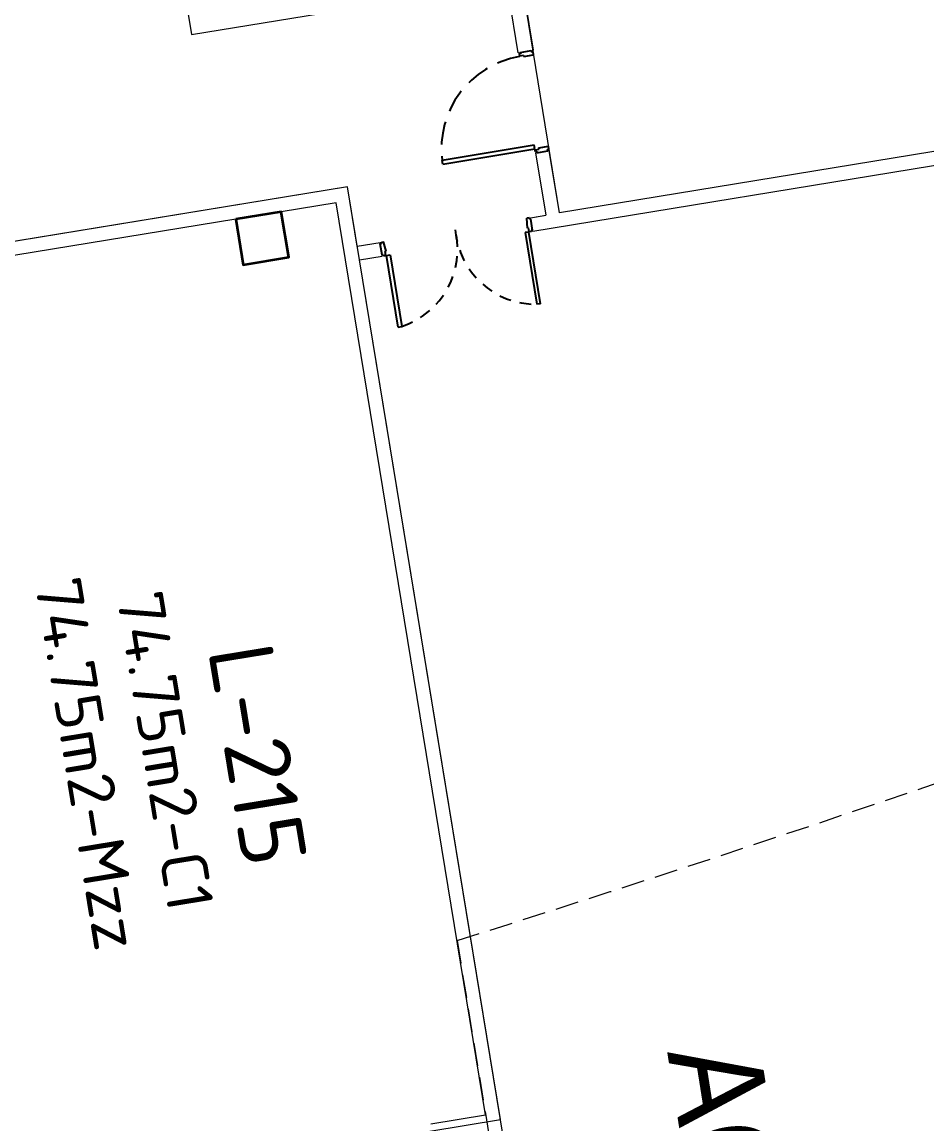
# Model space of a CAD drawing. Header units: metres. Extents: x 2 to 659295185, y -28 to 1124222152.
# Drawn here: x 655630.86 to 655640.64, y 1126327.96 to 1126339.88 of the extents above; entities that cross this region are included whole.
import ezdxf
from ezdxf.enums import TextEntityAlignment as Align

# ---------------------------------------------------------------- set-up
doc = ezdxf.new("R2010")
doc.units = ezdxf.units.M
doc.header["$MEASUREMENT"] = 0
for name, pattern in [('CCSM_C1_CUERPO EL$0$CONTINUA', [0]), ('CCSM_C1_CUERPO EL$0$DASHED', [0.75, 0.5, -0.25]), ('CCSM_C1_CUERPO EL$0$HIDDEN2', [0.1875, 0.125, -0.0625]), ('CCSM_XREF ESTRUCTURA15$0$RAYITAS', [0.375, 0.25, -0.125]), ('DASHDOT', [1, 0.5, -0.25, 0, -0.25])]:
    doc.linetypes.add(name, pattern=pattern)
doc.layers.get('0').update_dxf_attribs({"linetype": 'CONTINUOUS'})
for name, color, linetype in [('CCSM_C1_CUERPO EL$0$A-AREAS COMERCIALES', 151, 'CONTINUOUS'), ('CCSM_C1_CUERPO EL$0$A-LOCAL ID', 7, 'CONTINUOUS'), ('CCSM_C1_CUERPO EL$0$A-PARED', 2, 'CCSM_C1_CUERPO EL$0$CONTINUA'), ('CCSM_C1_CUERPO EL$0$A-PUERTA', 5, 'CCSM_C1_CUERPO EL$0$CONTINUA'), ('CCSM_C1_CUERPO EL$0$ID_AREA EXACTA', 7, 'CONTINUOUS'), ('CCSM_C1_CUERPO EL$0$ID_Nº LOCAL', 7, 'CONTINUOUS'), ('CCSM_C1_CUERPO EL$0$ID_RUBRO', 7, 'CONTINUOUS'), ('CCSM_XREF ESTRUCTURA15$0$E-PROYECCION TECHO', 9, 'CCSM_XREF ESTRUCTURA15$0$RAYITAS')]:
    doc.layers.add(name, color=color, linetype=linetype)
for name, color, linetype, lineweight in [('CCSM_XREF ESTRUCTURA15$0$E-CA-COLUMNA', 2, 'CONTINUOUS', 35), ('CCSM_XREF ESTRUCTURA15$0$E-CE-COLUMNA', 2, 'CONTINUOUS', 35), ('LOCALES ASIGNADOS', 41, 'DASHDOT', 0)]:
    doc.layers.add(name, color=color, linetype=linetype, lineweight=lineweight)
doc.styles.add('CCSM_C1_CUERPO EL$0$ROMANS', font='romans__.ttf')
doc.styles.add('CCSM_C1_CUERPO EL$0$sigo', font='arial.ttf', dxfattribs={"width": 0.9})

# ---------------------------------------------------------------- blocks, each defined once
blk = doc.blocks.new('CCSM_C1_CUERPO EL$0$P. Doble 180+')
for p, q in [((-0.938, 1.589), (-0.153, 1.589)), ((-0.938, 1.589), (-0.938, 1.549)), ((-0.138, 1.619), (-0.153, 1.619)), ((-0.153, 1.619), (-0.153, 1.594)), ((-0.153, 1.594), (-0.108, 1.594)), ((-0.153, 1.589), (-0.153, 1.549)), ((-0.138, 1.634), (-0.138, 1.619)), ((-0.138, 1.634), (-0.018, 1.634)), ((-0.138, 1.634), (-0.018, 1.634)), ((-0.108, 1.584), (-0.003, 1.595)), ((-0.108, 1.594), (-0.108, 1.584)), ((-0.018, 1.634), (-0.018, 1.619)), ((-0.018, 1.619), (-0.003, 1.619)), ((-0.003, 1.619), (-0.003, 1.594)), ((-0.153, 1.549), (-0.938, 1.549)), ((-0.153, 0.069), (-0.938, 0.069)), ((-0.938, 0.029), (-0.938, 0.069)), ((-0.938, 0.029), (-0.938, 0.069)), ((-0.938, 0.029), (-0.153, 0.029)), ((-0.153, 0.029), (-0.153, 0.069)), ((-0.153, 0.024), (-0.108, 0.024)), ((-0.153, -0.001), (-0.153, 0.024)), ((-0.108, 0.034), (-0.003, 0.024)), ((-0.108, 0.024), (-0.108, 0.034)), ((-0.003, -0.001), (-0.003, 0.024)), ((-0.138, -0.001), (-0.153, -0.001)), ((-0.138, -0.016), (-0.138, -0.001)), ((-0.138, -0.016), (-0.018, -0.016)), ((-0.018, -0.016), (-0.018, -0.001)), ((-0.018, -0.001), (-0.003, -0.001))]:
    blk.add_line(p, q)
at = {"color": 8, "linetype": 'CCSM_C1_CUERPO EL$0$HIDDEN2'}
for centre, radius, start, end in [((-0.069, 1.686), 0.88, 188.9638, 274.317), ((-0.075, -0.06), 0.872, 85.2271, 171.4921)]:
    blk.add_arc(centre, radius, start, end, dxfattribs=at)
blk = doc.blocks.new('CCSM_C1_CUERPO EL$0$P-IZQ 110-15')
for p, q in [((0.045, 1.01), (0.085, 1.01)), ((0.045, 1.01), (0.045, 0)), ((0.085, 0), (0.085, 1.01)), ((0, -0.015), (0.015, -0.015)), ((0, -0.015), (0, -0.135)), ((0.015, 0), (0.035, 0)), ((0.015, -0.015), (0.015, 0)), ((0.035, 0), (0.035, -0.045)), ((0.035, -0.045), (0.05, -0.045)), ((0.045, 0), (0.085, 0)), ((0.05, -0.045), (0.05, -0.15)), ((1.065, -0.045), (1.05, -0.045)), ((1.05, -0.045), (1.05, -0.15)), ((1.065, 0), (1.065, -0.045)), ((1.085, 0), (1.065, 0)), ((1.085, -0.015), (1.085, 0)), ((1.1, -0.015), (1.085, -0.015)), ((1.1, -0.015), (1.1, -0.135)), ((0, -0.135), (0.015, -0.135)), ((0.015, -0.135), (0.015, -0.15)), ((0.015, -0.15), (0.05, -0.15)), ((1.085, -0.15), (1.05, -0.15)), ((1.1, -0.135), (1.085, -0.135)), ((1.085, -0.135), (1.085, -0.15))]:
    blk.add_line(p, q)
at = {"color": 8, "linetype": 'CCSM_C1_CUERPO EL$0$DASHED', "ltscale": 0.5}
blk.add_arc((0.045, 0), 1.011, 360, 87.732, dxfattribs=at)
blk = doc.blocks.new('CCSM_C1_CUERPO EL$0$IDENT LOCAL')
at = {"style": 'CCSM_C1_CUERPO EL$0$ROMANS'}
for tag, height, p in [('NºLOCAL', 0.7, (0.201, 1.671)), ('AREA-EXACTA', 0.5, (0, 0.85)), ('RUBRO', 0.35, (0, 0)), ('USO', 0.35, (0, -0.85))]:
    blk.add_attdef(tag, text='', height=height, dxfattribs=at).set_placement(p, align=Align.BOTTOM_CENTER)
blk = doc.blocks.new('CCSM_XREF ESTRUCTURA15$0$CCSM_COLUMNA REC')
at = {"layer": 'CCSM_XREF ESTRUCTURA15$0$E-CA-COLUMNA'}
blk.add_lwpolyline([(-0.25, -0.25), (0.25, -0.25), (0.25, 0.25), (-0.25, 0.25)], close=True, dxfattribs=at)

msp = doc.modelspace()

# ---------------------------------------------------------------- hatches: boundary and pattern name
at = {"layer": 'LOCALES ASIGNADOS'}
h = msp.add_hatch(color=256, dxfattribs=at)
edge = h.paths.add_edge_path()
edge.add_arc((219491.1056, 1054914.3756), 441878.9229, 9.308049718, 9.309563548, ccw=False)
edge.add_line((655551.8097, 1126384.9626), (655564.5398, 1126387.0492))
edge.add_line((655564.5398, 1126387.0492), (655562.5867, 1126398.9652))
edge.add_line((655562.5867, 1126398.9652), (655552.3922, 1126397.2942))
edge.add_line((655552.3922, 1126397.2942), (655552.4569, 1126396.8995))
edge.add_line((655552.4569, 1126396.8995), (655549.9212, 1126396.4839))

# ---------------------------------------------------------------- linework, layer by layer
at = {"layer": 'CCSM_C1_CUERPO EL$0$A-AREAS COMERCIALES', "lineweight": 5}
msp.add_lwpolyline([(655644.0122, 1126348.8658), (655645.5835, 1126339.2789), (655636.6689, 1126337.8178), (655635.5948, 1126344.4218), (655636.8443, 1126344.6266), (655636.3552, 1126347.6107), (655644.0122, 1126348.8656)], dxfattribs=at)
msp.add_lwpolyline([(655634.1799, 1126327.4009), (655634.1311, 1126327.699), (655636.0307, 1126328.0104), (655634.5063, 1126337.3113), (655634.3769, 1126338.1007), (655634.3769, 1126338.1007), (655627.4691, 1126336.9685), (655629.2729, 1126325.9632, 0.005891)], format="xyb", close=True, dxfattribs=at)
at = {"layer": 'CCSM_C1_CUERPO EL$0$A-PARED', "lineweight": 5}
for p, q in [((655636.3887, 1126339.5783), (655635.5948, 1126344.4218)), ((655636.2229, 1126339.5511), (655636.0988, 1126340.3085)), ((655636.2229, 1126339.5511), (655636.3887, 1126339.5783)), ((655636.2229, 1126339.5511), (655636.3887, 1126339.5783)), ((655645.7561, 1126339.1552), (655636.3813, 1126337.6186)), ((655634.3769, 1126338.1007), (655557.7314, 1126325.5379)), ((655634.482, 1126337.4593), (655634.3769, 1126338.1007)), ((655634.2531, 1126337.9285), (655633.661, 1126337.8314)), ((655635.8706, 1126328.0601), (655634.2531, 1126337.9285)), ((655633.1675, 1126337.7505), (655627.5673, 1126336.8326)), ((655636.357, 1126337.7666), (655636.5209, 1126337.7935)), ((655636.357, 1126337.7666), (655636.5043, 1126337.7908)), ((655636.3813, 1126337.6186), (655636.357, 1126337.7666)), ((655634.4809, 1126337.4591), (655634.7287, 1126337.4997)), ((655634.5063, 1126337.3113), (655634.753, 1126337.3517))]:
    msp.add_line(p, q, dxfattribs=at)
for points in [[(655630.3506, 1126354.009), (655632.6879, 1126339.7494), (655632.6879, 1126339.7494), (655635.0135, 1126340.1306)], [(655645.5838, 1126339.279), (655636.6689, 1126337.8178), (655636.5585, 1126338.4914), (655636.4105, 1126338.4672), (655636.5209, 1126337.7935)], [(655634.753, 1126337.3517), (655634.7287, 1126337.4997)], [(655636.0995, 1126327.591), (655634.5063, 1126337.3113)], [(655635.2785, 1126327.9631), (655635.8706, 1126328.0601)]]:
    msp.add_lwpolyline(points, dxfattribs=at)
at = {"layer": 'CCSM_XREF ESTRUCTURA15$0$E-PROYECCION TECHO', "lineweight": 5}
msp.add_lwpolyline([(655644.347, 1126332.9144, -0.0104386), (655635.5612, 1126329.9478), (655638.499, 1126312.0241), (655647.5285, 1126313.5041), (655644.347, 1126332.9144)], format="xyb", dxfattribs=at)

# ---------------------------------------------------------------- block references
at = {"layer": 'CCSM_C1_CUERPO EL$0$A-LOCAL ID', "lineweight": 5}
ref = msp.add_blockref('CCSM_C1_CUERPO EL$0$IDENT LOCAL', (655631.1716, 1126331.7955), dxfattribs=dict(at, rotation=279.3084512864317))
ref.add_attrib('AREA-EXACTA', '74.75m2-C1', dxfattribs={"layer": 'CCSM_C1_CUERPO EL$0$ID_AREA EXACTA', "height": 0.5, "rotation": 279.30845, "style": 'CCSM_C1_CUERPO EL$0$ROMANS'}).set_placement((655632.0104, 1126331.9329), align=Align.BOTTOM_CENTER)
ref.add_attrib('RUBRO', '74.75m2-Mzz', dxfattribs={"layer": 'CCSM_C1_CUERPO EL$0$ID_RUBRO', "height": 0.5, "rotation": 279.30845, "style": 'CCSM_C1_CUERPO EL$0$ROMANS'}).set_placement((655631.1716, 1126331.7955), align=Align.BOTTOM_CENTER)
ref.add_attrib('NºLOCAL', 'L-215', dxfattribs={"layer": 'CCSM_C1_CUERPO EL$0$ID_Nº LOCAL', "height": 0.7, "rotation": 279.30845, "style": 'CCSM_C1_CUERPO EL$0$ROMANS'}).set_placement((655632.8532, 1126331.867), align=Align.BOTTOM_CENTER)
ref = msp.add_blockref('CCSM_C1_CUERPO EL$0$IDENT LOCAL', (655636.605, 1126321.4747), dxfattribs=dict(at, rotation=278.9917523318326))
ref.add_attrib('NºLOCAL', 'ACCESO PALO NEGRO', dxfattribs={"layer": 'CCSM_C1_CUERPO EL$0$ID_Nº LOCAL', "color": 0, "height": 1, "rotation": 278.99175, "style": 'CCSM_C1_CUERPO EL$0$sigo', "width": 0.9}).set_placement((655638.6298, 1126321.7951), align=Align.BOTTOM_CENTER)
at = {"layer": 'CCSM_C1_CUERPO EL$0$A-PUERTA', "lineweight": 5}
for name, p, rotation in [('CCSM_C1_CUERPO EL$0$P-IZQ 110-15', (655636.4105, 1126338.4672), 99.47164246637136), ('CCSM_C1_CUERPO EL$0$P. Doble 180+', (655636.3409, 1126337.7667), 99.30845107806564)]:
    msp.add_blockref(name, p, dxfattribs=dict(at, rotation=rotation))
at = {"layer": 'CCSM_XREF ESTRUCTURA15$0$E-CE-COLUMNA', "lineweight": 5, "rotation": 279.3084512798494}
msp.add_blockref('CCSM_XREF ESTRUCTURA15$0$CCSM_COLUMNA REC', (655633.4547, 1126337.5442), dxfattribs=at)

doc.saveas('drawing.dxf')
